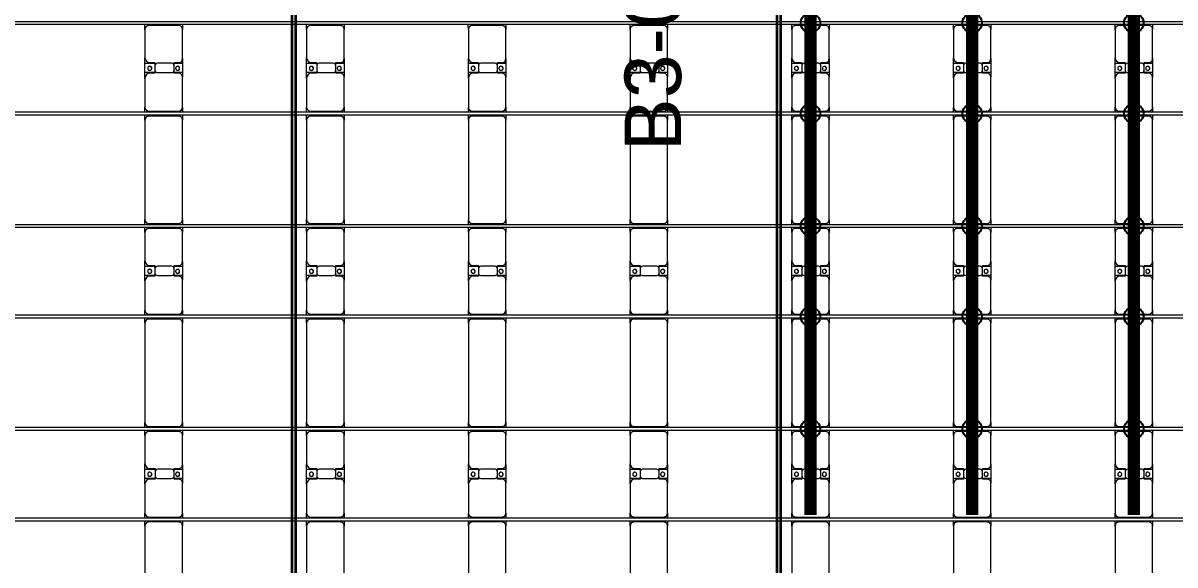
# Model space of a CAD drawing. Header units: millimetres. Extents: x -201615 to 10595, y 61217 to 115919.
# Drawn here: x -113625 to -99375, y 86080 to 92782 of the extents above; entities that cross this region are included whole.
import ezdxf

# ---------------------------------------------------------------- set-up
doc = ezdxf.new("R2010")
doc.units = ezdxf.units.MM
doc.layers.add('A-GENM', color=13, linetype='Continuous', lineweight=9)
doc.layers.add('S-BEAM', color=12, linetype='Continuous', lineweight=9)
doc.layers.add('GC-GHI CHU', color=2, linetype='Continuous')
doc.layers.add('GC-HOP 40x60 GIA CUONG', color=1, linetype='Continuous')
doc.styles.add('GC_VN', font='arial.ttf')

# ---------------------------------------------------------------- blocks, each defined once
blk = doc.blocks.new('Dai phao do pin - DẢI PHAO ĐỠ PIN-V17-BỐ TRÍ KHUNG KẾT CẤU BÈ PIN 03')
at = {"layer": 'A-GENM', "color": 7}
for p, q in [((13160, 242), (11930, 242)), ((13160, 242), (13220, 242)), ((13210, -173), (13210, 192)), ((13260, 242), (13320, 242)), ((13270, 192), (13270, -173)), ((13680, 242), (13320, 242)), ((13680, 242), (13862, 242)), ((13740, 118), (13740, 182)), ((13748, 242), (13930, 242)), ((13748, 118), (13748, 242)), ((13862, 242), (13862, 118)), ((13870, 182), (13870, 118)), ((14280, 242), (13930, 242)), ((14280, 242), (14340, 242)), ((14330, -173), (14330, 192)), ((14380, 242), (14440, 242)), ((14390, 192), (14390, -173)), ((15670, 242), (14440, 242)), ((15670, 242), (15730, 242)), ((15720, -173), (15720, 192)), ((15770, 242), (15830, 242)), ((15780, 192), (15780, -173)), ((16190, 242), (15830, 242)), ((16190, 242), (16372, 242)), ((16250, 118), (16250, 182)), ((16258, 242), (16440, 242)), ((16258, 118), (16258, 242)), ((16372, 242), (16372, 118)), ((16380, 182), (16380, 118)), ((16790, 242), (16440, 242)), ((16790, 242), (16850, 242)), ((16840, -173), (16840, 192)), ((16890, 242), (16950, 242)), ((16900, 192), (16900, -173)), ((18180, 242), (16950, 242)), ((18180, 242), (18240, 242)), ((18230, -173), (18230, 192)), ((18280, 242), (18340, 242)), ((18290, 192), (18290, -173)), ((18700, 242), (18340, 242)), ((18700, 242), (18882, 242)), ((18760, 118), (18760, 182)), ((18768, 242), (18950, 242)), ((18768, 118), (18768, 242)), ((18882, 242), (18882, 118)), ((18890, 182), (18890, 118)), ((19300, 242), (18950, 242)), ((19300, 242), (19360, 242)), ((19350, -173), (19350, 192)), ((13832, 118), (13740, 118)), ((13748, 88), (13748, -88)), ((13870, 118), (13778, 118)), ((13862, -88), (13862, 88)), ((16342, 118), (16250, 118)), ((16258, 88), (16258, -88)), ((16380, 118), (16288, 118)), ((16372, -88), (16372, 88)), ((18852, 118), (18760, 118)), ((18768, 88), (18768, -88)), ((18890, 118), (18798, 118)), ((18882, -88), (18882, 88)), ((13740, -173), (13740, -118)), ((13740, -118), (13832, -118)), ((13748, -223), (13748, -118)), ((13778, -118), (13870, -118)), ((13862, -118), (13862, -223)), ((13870, -118), (13870, -173)), ((16250, -173), (16250, -118)), ((16250, -118), (16342, -118)), ((16258, -223), (16258, -118)), ((16288, -118), (16380, -118)), ((16372, -118), (16372, -223)), ((16380, -118), (16380, -173)), ((18760, -173), (18760, -118)), ((18760, -118), (18852, -118)), ((18768, -223), (18768, -118)), ((18798, -118), (18890, -118)), ((18882, -118), (18882, -223)), ((18890, -118), (18890, -173)), ((11930, -223), (13160, -223)), ((13220, -223), (13160, -223)), ((13320, -223), (13260, -223)), ((13320, -223), (13690, -223)), ((13862, -223), (13690, -223)), ((13920, -223), (13748, -223)), ((13920, -223), (14280, -223)), ((14340, -223), (14280, -223)), ((14440, -223), (14380, -223)), ((14440, -223), (15670, -223)), ((15730, -223), (15670, -223)), ((15830, -223), (15770, -223)), ((15830, -223), (16200, -223)), ((16372, -223), (16200, -223)), ((16430, -223), (16258, -223)), ((16430, -223), (16790, -223)), ((16850, -223), (16790, -223)), ((16950, -223), (16890, -223)), ((16950, -223), (18180, -223)), ((18240, -223), (18180, -223)), ((18340, -223), (18280, -223)), ((18340, -223), (18710, -223)), ((18882, -223), (18710, -223)), ((18940, -223), (18768, -223)), ((18940, -223), (19300, -223)), ((19360, -223), (19300, -223))]:
    blk.add_line(p, q, dxfattribs=at)
for centre, radius, start, end in [((13160, 192), 50, 360, 90), ((13160, 192), 50, 15, 75), ((13320, 192), 50, 90, 180), ((13320, 192), 50, 150, 180), ((13680, 182), 60, 360, 90), ((13799, 183), 25, 0, 180), ((13799, 183), 25, 180, 0), ((13801, 183), 25, 0, 180), ((13801, 183), 25, 180, 0), ((13930, 182), 60, 90, 180), ((14280, 192), 50, 0, 90), ((14280, 192), 50, 0, 30), ((14440, 192), 50, 90, 180), ((14440, 192), 50, 120, 180), ((15670, 192), 50, 360, 90), ((15670, 192), 50, 15, 75), ((15830, 192), 50, 90, 180), ((15830, 192), 50, 150, 180), ((16190, 182), 60, 360, 90), ((16309, 183), 25, 0, 180), ((16309, 183), 25, 180, 0), ((16311, 183), 25, 0, 180), ((16311, 183), 25, 180, 0), ((16440, 182), 60, 90, 180), ((16790, 192), 50, 0, 90), ((16790, 192), 50, 0, 30), ((16950, 192), 50, 90, 180), ((16950, 192), 50, 120, 180), ((18180, 192), 50, 360, 90), ((18180, 192), 50, 15, 75), ((18340, 192), 50, 90, 180), ((18340, 192), 50, 150, 180), ((18700, 182), 60, 360, 90), ((18819, 183), 25, 360, 180), ((18819, 183), 25, 180, 360), ((18821, 183), 25, 0, 180), ((18821, 183), 25, 180, 0), ((18950, 182), 60, 90, 180), ((19300, 192), 50, 360, 90), ((19300, 192), 50, 360, 30), ((13778, 88), 30, 90, 180), ((13832, 88), 30, 360, 90), ((16288, 88), 30, 90, 180), ((16342, 88), 30, 360, 90), ((18798, 88), 30, 90, 180), ((18852, 88), 30, 360, 90), ((13778, -88), 30, 180, 270), ((13799, -162), 25, 360, 180), ((13801, -162), 25, 360, 180), ((13832, -88), 30, 270, 0), ((16288, -88), 30, 180, 270), ((16309, -162), 25, 0, 180), ((16311, -162), 25, 360, 180), ((16342, -88), 30, 270, 0), ((18798, -88), 30, 180, 270), ((18819, -162), 25, 360, 180), ((18821, -162), 25, 0, 180), ((18852, -88), 30, 270, 0), ((13160, -173), 50, 270, 360), ((13160, -173), 50, 285, 315), ((13160, -173), 50, 330, 360), ((13320, -173), 50, 180, 270), ((13320, -173), 50, 180, 210), ((13690, -173), 50, 270, 360), ((13690, -173), 50, 330, 360), ((13799, -162), 25, 180, 0), ((13801, -162), 25, 180, 0), ((13920, -173), 50, 180, 270), ((13920, -173), 50, 180, 210), ((14280, -173), 50, 270, 360), ((14280, -173), 50, 330, 360), ((14440, -173), 50, 180, 270), ((14440, -173), 50, 180, 210), ((14440, -173), 50, 225, 255), ((15670, -173), 50, 270, 0), ((15670, -173), 50, 285, 315), ((15670, -173), 50, 330, 360), ((15830, -173), 50, 180, 270), ((15830, -173), 50, 180, 210), ((16200, -173), 50, 270, 360), ((16200, -173), 50, 330, 360), ((16309, -162), 25, 180, 0), ((16311, -162), 25, 180, 0), ((16430, -173), 50, 180, 270), ((16430, -173), 50, 180, 210), ((16790, -173), 50, 270, 360), ((16790, -173), 50, 330, 360), ((16950, -173), 50, 180, 270), ((16950, -173), 50, 180, 210), ((16950, -173), 50, 225, 255), ((18180, -173), 50, 270, 0), ((18180, -173), 50, 285, 315), ((18180, -173), 50, 330, 360), ((18340, -173), 50, 180, 270), ((18340, -173), 50, 180, 210), ((18710, -173), 50, 270, 360), ((18710, -173), 50, 330, 0), ((18819, -162), 25, 180, 360), ((18821, -162), 25, 180, 0), ((18940, -173), 50, 180, 270), ((18940, -173), 50, 180, 210), ((19300, -173), 50, 270, 360), ((19300, -173), 50, 330, 360)]:
    blk.add_arc(centre, radius, start, end, dxfattribs=at)
blk = doc.blocks.new('Dai phao do pin - DẢI PHAO ĐỠ PIN-V18-BỐ TRÍ KHUNG KẾT CẤU BÈ PIN 03')
at = {"layer": 'A-GENM', "color": 7}
for p, q in [((13160, 242), (11930, 242)), ((13160, 242), (13220, 242)), ((13210, -173), (13210, 192)), ((13260, 242), (13320, 242)), ((13270, 192), (13270, -173)), ((13680, 242), (13320, 242)), ((13680, 242), (13862, 242)), ((13740, 118), (13740, 182)), ((13748, 242), (13930, 242)), ((13748, 118), (13748, 242)), ((13862, 242), (13862, 118)), ((13870, 182), (13870, 118)), ((14280, 242), (13930, 242)), ((14280, 242), (14340, 242)), ((14330, -173), (14330, 192)), ((14380, 242), (14440, 242)), ((14390, 192), (14390, -173)), ((15670, 242), (14440, 242)), ((15670, 242), (15730, 242)), ((15720, -173), (15720, 192)), ((15770, 242), (15830, 242)), ((15780, 192), (15780, -173)), ((16190, 242), (15830, 242)), ((16190, 242), (16372, 242)), ((16250, 118), (16250, 182)), ((16258, 242), (16440, 242)), ((16258, 118), (16258, 242)), ((16372, 242), (16372, 118)), ((16380, 182), (16380, 118)), ((16790, 242), (16440, 242)), ((16790, 242), (16850, 242)), ((16840, -173), (16840, 192)), ((16890, 242), (16950, 242)), ((16900, 192), (16900, -173)), ((18180, 242), (16950, 242)), ((18180, 242), (18240, 242)), ((18230, -173), (18230, 192)), ((18280, 242), (18340, 242)), ((18290, 192), (18290, -173)), ((18700, 242), (18340, 242)), ((18700, 242), (18882, 242)), ((18760, 118), (18760, 182)), ((18768, 242), (18950, 242)), ((18768, 118), (18768, 242)), ((18882, 242), (18882, 118)), ((18890, 182), (18890, 118)), ((19300, 242), (18950, 242)), ((19300, 242), (19360, 242)), ((19350, -173), (19350, 192)), ((13832, 118), (13740, 118)), ((13748, 88), (13748, -88)), ((13870, 118), (13778, 118)), ((13862, -88), (13862, 88)), ((16342, 118), (16250, 118)), ((16258, 88), (16258, -88)), ((16380, 118), (16288, 118)), ((16372, -88), (16372, 88)), ((18852, 118), (18760, 118)), ((18768, 88), (18768, -88)), ((18890, 118), (18798, 118)), ((18882, -88), (18882, 88)), ((13740, -173), (13740, -118)), ((13740, -118), (13832, -118)), ((13748, -223), (13748, -118)), ((13778, -118), (13870, -118)), ((13862, -118), (13862, -223)), ((13870, -118), (13870, -173)), ((16250, -173), (16250, -118)), ((16250, -118), (16342, -118)), ((16258, -223), (16258, -118)), ((16288, -118), (16380, -118)), ((16372, -118), (16372, -223)), ((16380, -118), (16380, -173)), ((18760, -173), (18760, -118)), ((18760, -118), (18852, -118)), ((18768, -223), (18768, -118)), ((18798, -118), (18890, -118)), ((18882, -118), (18882, -223)), ((18890, -118), (18890, -173)), ((11930, -223), (13160, -223)), ((13220, -223), (13160, -223)), ((13320, -223), (13260, -223)), ((13320, -223), (13690, -223)), ((13862, -223), (13690, -223)), ((13920, -223), (13748, -223)), ((13920, -223), (14280, -223)), ((14340, -223), (14280, -223)), ((14440, -223), (14380, -223)), ((14440, -223), (15670, -223)), ((15730, -223), (15670, -223)), ((15830, -223), (15770, -223)), ((15830, -223), (16200, -223)), ((16372, -223), (16200, -223)), ((16430, -223), (16258, -223)), ((16430, -223), (16790, -223)), ((16850, -223), (16790, -223)), ((16950, -223), (16890, -223)), ((16950, -223), (18180, -223)), ((18240, -223), (18180, -223)), ((18340, -223), (18280, -223)), ((18340, -223), (18710, -223)), ((18882, -223), (18710, -223)), ((18940, -223), (18768, -223)), ((18940, -223), (19300, -223)), ((19360, -223), (19300, -223))]:
    blk.add_line(p, q, dxfattribs=at)
for centre, radius, start, end in [((13160, 192), 50, 360, 90), ((13160, 192), 50, 15, 75), ((13320, 192), 50, 90, 180), ((13320, 192), 50, 150, 180), ((13680, 182), 60, 360, 90), ((13799, 183), 25, 0, 180), ((13799, 183), 25, 180, 0), ((13801, 183), 25, 0, 180), ((13801, 183), 25, 180, 0), ((13930, 182), 60, 90, 180), ((14280, 192), 50, 0, 90), ((14280, 192), 50, 0, 30), ((14440, 192), 50, 90, 180), ((14440, 192), 50, 120, 180), ((15670, 192), 50, 360, 90), ((15670, 192), 50, 15, 75), ((15830, 192), 50, 90, 180), ((15830, 192), 50, 150, 180), ((16190, 182), 60, 360, 90), ((16309, 183), 25, 0, 180), ((16309, 183), 25, 180, 0), ((16311, 183), 25, 0, 180), ((16311, 183), 25, 180, 0), ((16440, 182), 60, 90, 180), ((16790, 192), 50, 0, 90), ((16790, 192), 50, 0, 30), ((16950, 192), 50, 90, 180), ((16950, 192), 50, 120, 180), ((18180, 192), 50, 360, 90), ((18180, 192), 50, 15, 75), ((18340, 192), 50, 90, 180), ((18340, 192), 50, 150, 180), ((18700, 182), 60, 360, 90), ((18819, 183), 25, 360, 180), ((18819, 183), 25, 180, 360), ((18821, 183), 25, 0, 180), ((18821, 183), 25, 180, 0), ((18950, 182), 60, 90, 180), ((19300, 192), 50, 360, 90), ((19300, 192), 50, 360, 30), ((13778, 88), 30, 90, 180), ((13832, 88), 30, 360, 90), ((16288, 88), 30, 90, 180), ((16342, 88), 30, 360, 90), ((18798, 88), 30, 90, 180), ((18852, 88), 30, 360, 90), ((13778, -88), 30, 180, 270), ((13799, -162), 25, 360, 180), ((13801, -162), 25, 360, 180), ((13832, -88), 30, 270, 0), ((16288, -88), 30, 180, 270), ((16309, -162), 25, 0, 180), ((16311, -162), 25, 360, 180), ((16342, -88), 30, 270, 0), ((18798, -88), 30, 180, 270), ((18819, -162), 25, 360, 180), ((18821, -162), 25, 0, 180), ((18852, -88), 30, 270, 0), ((13160, -173), 50, 270, 360), ((13160, -173), 50, 285, 315), ((13160, -173), 50, 330, 360), ((13320, -173), 50, 180, 270), ((13320, -173), 50, 180, 210), ((13690, -173), 50, 270, 360), ((13690, -173), 50, 330, 360), ((13799, -162), 25, 180, 0), ((13801, -162), 25, 180, 0), ((13920, -173), 50, 180, 270), ((13920, -173), 50, 180, 210), ((14280, -173), 50, 270, 360), ((14280, -173), 50, 330, 360), ((14440, -173), 50, 180, 270), ((14440, -173), 50, 180, 210), ((14440, -173), 50, 225, 255), ((15670, -173), 50, 270, 0), ((15670, -173), 50, 285, 315), ((15670, -173), 50, 330, 360), ((15830, -173), 50, 180, 270), ((15830, -173), 50, 180, 210), ((16200, -173), 50, 270, 360), ((16200, -173), 50, 330, 360), ((16309, -162), 25, 180, 0), ((16311, -162), 25, 180, 0), ((16430, -173), 50, 180, 270), ((16430, -173), 50, 180, 210), ((16790, -173), 50, 270, 360), ((16790, -173), 50, 330, 360), ((16950, -173), 50, 180, 270), ((16950, -173), 50, 180, 210), ((16950, -173), 50, 225, 255), ((18180, -173), 50, 270, 0), ((18180, -173), 50, 285, 315), ((18180, -173), 50, 330, 360), ((18340, -173), 50, 180, 270), ((18340, -173), 50, 180, 210), ((18710, -173), 50, 270, 360), ((18710, -173), 50, 330, 0), ((18819, -162), 25, 180, 360), ((18821, -162), 25, 180, 0), ((18940, -173), 50, 180, 270), ((18940, -173), 50, 180, 210), ((19300, -173), 50, 270, 360), ((19300, -173), 50, 330, 360)]:
    blk.add_arc(centre, radius, start, end, dxfattribs=at)
blk = doc.blocks.new('Dai phao do pin - DẢI PHAO ĐỠ PIN-V19-BỐ TRÍ KHUNG KẾT CẤU BÈ PIN 03')
at = {"layer": 'A-GENM', "color": 7}
for p, q in [((13160, 242), (11930, 242)), ((13160, 242), (13220, 242)), ((13210, -173), (13210, 192)), ((13260, 242), (13320, 242)), ((13270, 192), (13270, -173)), ((13680, 242), (13320, 242)), ((13680, 242), (13862, 242)), ((13740, 118), (13740, 182)), ((13748, 242), (13930, 242)), ((13748, 118), (13748, 242)), ((13862, 242), (13862, 118)), ((13870, 182), (13870, 118)), ((14280, 242), (13930, 242)), ((14280, 242), (14340, 242)), ((14330, -173), (14330, 192)), ((14380, 242), (14440, 242)), ((14390, 192), (14390, -173)), ((15670, 242), (14440, 242)), ((15670, 242), (15730, 242)), ((15720, -173), (15720, 192)), ((15770, 242), (15830, 242)), ((15780, 192), (15780, -173)), ((16190, 242), (15830, 242)), ((16190, 242), (16372, 242)), ((16250, 118), (16250, 182)), ((16258, 242), (16440, 242)), ((16258, 118), (16258, 242)), ((16372, 242), (16372, 118)), ((16380, 182), (16380, 118)), ((16790, 242), (16440, 242)), ((16790, 242), (16850, 242)), ((16840, -173), (16840, 192)), ((16890, 242), (16950, 242)), ((16900, 192), (16900, -173)), ((18180, 242), (16950, 242)), ((18180, 242), (18240, 242)), ((18230, -173), (18230, 192)), ((18280, 242), (18340, 242)), ((18290, 192), (18290, -173)), ((18700, 242), (18340, 242)), ((18700, 242), (18882, 242)), ((18760, 118), (18760, 182)), ((18768, 242), (18950, 242)), ((18768, 118), (18768, 242)), ((18882, 242), (18882, 118)), ((18890, 182), (18890, 118)), ((19300, 242), (18950, 242)), ((19300, 242), (19360, 242)), ((19350, -173), (19350, 192)), ((13832, 118), (13740, 118)), ((13748, 88), (13748, -88)), ((13870, 118), (13778, 118)), ((13862, -88), (13862, 88)), ((16342, 118), (16250, 118)), ((16258, 88), (16258, -88)), ((16380, 118), (16288, 118)), ((16372, -88), (16372, 88)), ((18852, 118), (18760, 118)), ((18768, 88), (18768, -88)), ((18890, 118), (18798, 118)), ((18882, -88), (18882, 88)), ((13740, -173), (13740, -118)), ((13740, -118), (13832, -118)), ((13748, -223), (13748, -118)), ((13778, -118), (13870, -118)), ((13862, -118), (13862, -223)), ((13870, -118), (13870, -173)), ((16250, -173), (16250, -118)), ((16250, -118), (16342, -118)), ((16258, -223), (16258, -118)), ((16288, -118), (16380, -118)), ((16372, -118), (16372, -223)), ((16380, -118), (16380, -173)), ((18760, -173), (18760, -118)), ((18760, -118), (18852, -118)), ((18768, -223), (18768, -118)), ((18798, -118), (18890, -118)), ((18882, -118), (18882, -223)), ((18890, -118), (18890, -173)), ((11930, -223), (13160, -223)), ((13220, -223), (13160, -223)), ((13320, -223), (13260, -223)), ((13320, -223), (13690, -223)), ((13862, -223), (13690, -223)), ((13920, -223), (13748, -223)), ((13920, -223), (14280, -223)), ((14340, -223), (14280, -223)), ((14440, -223), (14380, -223)), ((14440, -223), (15670, -223)), ((15730, -223), (15670, -223)), ((15830, -223), (15770, -223)), ((15830, -223), (16200, -223)), ((16372, -223), (16200, -223)), ((16430, -223), (16258, -223)), ((16430, -223), (16790, -223)), ((16850, -223), (16790, -223)), ((16950, -223), (16890, -223)), ((16950, -223), (18180, -223)), ((18240, -223), (18180, -223)), ((18340, -223), (18280, -223)), ((18340, -223), (18710, -223)), ((18882, -223), (18710, -223)), ((18940, -223), (18768, -223)), ((18940, -223), (19300, -223)), ((19360, -223), (19300, -223))]:
    blk.add_line(p, q, dxfattribs=at)
for centre, radius, start, end in [((13160, 192), 50, 360, 90), ((13160, 192), 50, 15, 75), ((13320, 192), 50, 90, 180), ((13320, 192), 50, 150, 180), ((13680, 182), 60, 360, 90), ((13799, 183), 25, 0, 180), ((13799, 183), 25, 180, 0), ((13801, 183), 25, 0, 180), ((13801, 183), 25, 180, 0), ((13930, 182), 60, 90, 180), ((14280, 192), 50, 0, 90), ((14280, 192), 50, 0, 30), ((14440, 192), 50, 90, 180), ((14440, 192), 50, 120, 180), ((15670, 192), 50, 360, 90), ((15670, 192), 50, 15, 75), ((15830, 192), 50, 90, 180), ((15830, 192), 50, 150, 180), ((16190, 182), 60, 360, 90), ((16309, 183), 25, 0, 180), ((16309, 183), 25, 180, 0), ((16311, 183), 25, 0, 180), ((16311, 183), 25, 180, 0), ((16440, 182), 60, 90, 180), ((16790, 192), 50, 0, 90), ((16790, 192), 50, 0, 30), ((16950, 192), 50, 90, 180), ((16950, 192), 50, 120, 180), ((18180, 192), 50, 360, 90), ((18180, 192), 50, 15, 75), ((18340, 192), 50, 90, 180), ((18340, 192), 50, 150, 180), ((18700, 182), 60, 360, 90), ((18819, 183), 25, 360, 180), ((18819, 183), 25, 180, 360), ((18821, 183), 25, 0, 180), ((18821, 183), 25, 180, 0), ((18950, 182), 60, 90, 180), ((19300, 192), 50, 360, 90), ((19300, 192), 50, 360, 30), ((13778, 88), 30, 90, 180), ((13832, 88), 30, 360, 90), ((16288, 88), 30, 90, 180), ((16342, 88), 30, 360, 90), ((18798, 88), 30, 90, 180), ((18852, 88), 30, 360, 90), ((13778, -88), 30, 180, 270), ((13799, -162), 25, 360, 180), ((13801, -162), 25, 360, 180), ((13832, -88), 30, 270, 0), ((16288, -88), 30, 180, 270), ((16309, -162), 25, 0, 180), ((16311, -162), 25, 360, 180), ((16342, -88), 30, 270, 0), ((18798, -88), 30, 180, 270), ((18819, -162), 25, 360, 180), ((18821, -162), 25, 0, 180), ((18852, -88), 30, 270, 0), ((13160, -173), 50, 270, 360), ((13160, -173), 50, 285, 315), ((13160, -173), 50, 330, 360), ((13320, -173), 50, 180, 270), ((13320, -173), 50, 180, 210), ((13690, -173), 50, 270, 360), ((13690, -173), 50, 330, 360), ((13799, -162), 25, 180, 0), ((13801, -162), 25, 180, 0), ((13920, -173), 50, 180, 270), ((13920, -173), 50, 180, 210), ((14280, -173), 50, 270, 360), ((14280, -173), 50, 330, 360), ((14440, -173), 50, 180, 270), ((14440, -173), 50, 180, 210), ((14440, -173), 50, 225, 255), ((15670, -173), 50, 270, 0), ((15670, -173), 50, 285, 315), ((15670, -173), 50, 330, 360), ((15830, -173), 50, 180, 270), ((15830, -173), 50, 180, 210), ((16200, -173), 50, 270, 360), ((16200, -173), 50, 330, 360), ((16309, -162), 25, 180, 0), ((16311, -162), 25, 180, 0), ((16430, -173), 50, 180, 270), ((16430, -173), 50, 180, 210), ((16790, -173), 50, 270, 360), ((16790, -173), 50, 330, 360), ((16950, -173), 50, 180, 270), ((16950, -173), 50, 180, 210), ((16950, -173), 50, 225, 255), ((18180, -173), 50, 270, 0), ((18180, -173), 50, 285, 315), ((18180, -173), 50, 330, 360), ((18340, -173), 50, 180, 270), ((18340, -173), 50, 180, 210), ((18710, -173), 50, 270, 360), ((18710, -173), 50, 330, 0), ((18819, -162), 25, 180, 360), ((18821, -162), 25, 180, 0), ((18940, -173), 50, 180, 270), ((18940, -173), 50, 180, 210), ((19300, -173), 50, 270, 360), ((19300, -173), 50, 330, 360)]:
    blk.add_arc(centre, radius, start, end, dxfattribs=at)
blk = doc.blocks.new('Dai phao do pin - DẢI PHAO ĐỠ PIN-V20-BỐ TRÍ KHUNG KẾT CẤU BÈ PIN 03')
at = {"layer": 'A-GENM', "color": 7}
for p, q in [((13160, 242), (11930, 242)), ((13160, 242), (13220, 242)), ((13210, -173), (13210, 192)), ((13260, 242), (13320, 242)), ((13270, 192), (13270, -173)), ((13680, 242), (13320, 242)), ((13680, 242), (13862, 242)), ((13740, 118), (13740, 182)), ((13748, 242), (13930, 242)), ((13748, 118), (13748, 242)), ((13862, 242), (13862, 118)), ((13870, 182), (13870, 118)), ((14280, 242), (13930, 242)), ((14280, 242), (14340, 242)), ((14330, -173), (14330, 192)), ((14380, 242), (14440, 242)), ((14390, 192), (14390, -173)), ((15670, 242), (14440, 242)), ((15670, 242), (15730, 242)), ((15720, -173), (15720, 192)), ((15770, 242), (15830, 242)), ((15780, 192), (15780, -173)), ((16190, 242), (15830, 242)), ((16190, 242), (16372, 242)), ((16250, 118), (16250, 182)), ((16258, 242), (16440, 242)), ((16258, 118), (16258, 242)), ((16372, 242), (16372, 118)), ((16380, 182), (16380, 118)), ((16790, 242), (16440, 242)), ((16790, 242), (16850, 242)), ((16840, -173), (16840, 192)), ((16890, 242), (16950, 242)), ((16900, 192), (16900, -173)), ((18180, 242), (16950, 242)), ((18180, 242), (18240, 242)), ((18230, -173), (18230, 192)), ((18280, 242), (18340, 242)), ((18290, 192), (18290, -173)), ((18700, 242), (18340, 242)), ((18700, 242), (18882, 242)), ((18760, 118), (18760, 182)), ((18768, 242), (18950, 242)), ((18768, 118), (18768, 242)), ((18882, 242), (18882, 118)), ((18890, 182), (18890, 118)), ((19300, 242), (18950, 242)), ((19300, 242), (19360, 242)), ((19350, -173), (19350, 192)), ((13832, 118), (13740, 118)), ((13748, 88), (13748, -88)), ((13870, 118), (13778, 118)), ((13862, -88), (13862, 88)), ((16342, 118), (16250, 118)), ((16258, 88), (16258, -88)), ((16380, 118), (16288, 118)), ((16372, -88), (16372, 88)), ((18852, 118), (18760, 118)), ((18768, 88), (18768, -88)), ((18890, 118), (18798, 118)), ((18882, -88), (18882, 88)), ((13740, -173), (13740, -118)), ((13740, -118), (13832, -118)), ((13748, -223), (13748, -118)), ((13778, -118), (13870, -118)), ((13862, -118), (13862, -223)), ((13870, -118), (13870, -173)), ((16250, -173), (16250, -118)), ((16250, -118), (16342, -118)), ((16258, -223), (16258, -118)), ((16288, -118), (16380, -118)), ((16372, -118), (16372, -223)), ((16380, -118), (16380, -173)), ((18760, -173), (18760, -118)), ((18760, -118), (18852, -118)), ((18768, -223), (18768, -118)), ((18798, -118), (18890, -118)), ((18882, -118), (18882, -223)), ((18890, -118), (18890, -173)), ((11930, -223), (13160, -223)), ((13220, -223), (13160, -223)), ((13320, -223), (13260, -223)), ((13320, -223), (13690, -223)), ((13862, -223), (13690, -223)), ((13920, -223), (13748, -223)), ((13920, -223), (14280, -223)), ((14340, -223), (14280, -223)), ((14440, -223), (14380, -223)), ((14440, -223), (15670, -223)), ((15730, -223), (15670, -223)), ((15830, -223), (15770, -223)), ((15830, -223), (16200, -223)), ((16372, -223), (16200, -223)), ((16430, -223), (16258, -223)), ((16430, -223), (16790, -223)), ((16850, -223), (16790, -223)), ((16950, -223), (16890, -223)), ((16950, -223), (18180, -223)), ((18240, -223), (18180, -223)), ((18340, -223), (18280, -223)), ((18340, -223), (18710, -223)), ((18882, -223), (18710, -223)), ((18940, -223), (18768, -223)), ((18940, -223), (19300, -223)), ((19360, -223), (19300, -223))]:
    blk.add_line(p, q, dxfattribs=at)
for centre, radius, start, end in [((13160, 192), 50, 360, 90), ((13160, 192), 50, 15, 75), ((13320, 192), 50, 90, 180), ((13320, 192), 50, 150, 180), ((13680, 182), 60, 360, 90), ((13799, 183), 25, 0, 180), ((13799, 183), 25, 180, 0), ((13801, 183), 25, 0, 180), ((13801, 183), 25, 180, 0), ((13930, 182), 60, 90, 180), ((14280, 192), 50, 0, 90), ((14280, 192), 50, 0, 30), ((14440, 192), 50, 90, 180), ((14440, 192), 50, 120, 180), ((15670, 192), 50, 360, 90), ((15670, 192), 50, 15, 75), ((15830, 192), 50, 90, 180), ((15830, 192), 50, 150, 180), ((16190, 182), 60, 360, 90), ((16309, 183), 25, 0, 180), ((16309, 183), 25, 180, 0), ((16311, 183), 25, 0, 180), ((16311, 183), 25, 180, 0), ((16440, 182), 60, 90, 180), ((16790, 192), 50, 0, 90), ((16790, 192), 50, 0, 30), ((16950, 192), 50, 90, 180), ((16950, 192), 50, 120, 180), ((18180, 192), 50, 360, 90), ((18180, 192), 50, 15, 75), ((18340, 192), 50, 90, 180), ((18340, 192), 50, 150, 180), ((18700, 182), 60, 360, 90), ((18819, 183), 25, 360, 180), ((18819, 183), 25, 180, 360), ((18821, 183), 25, 0, 180), ((18821, 183), 25, 180, 0), ((18950, 182), 60, 90, 180), ((19300, 192), 50, 360, 90), ((19300, 192), 50, 360, 30), ((13778, 88), 30, 90, 180), ((13832, 88), 30, 360, 90), ((16288, 88), 30, 90, 180), ((16342, 88), 30, 360, 90), ((18798, 88), 30, 90, 180), ((18852, 88), 30, 360, 90), ((13778, -88), 30, 180, 270), ((13799, -162), 25, 360, 180), ((13801, -162), 25, 360, 180), ((13832, -88), 30, 270, 0), ((16288, -88), 30, 180, 270), ((16309, -162), 25, 0, 180), ((16311, -162), 25, 360, 180), ((16342, -88), 30, 270, 0), ((18798, -88), 30, 180, 270), ((18819, -162), 25, 360, 180), ((18821, -162), 25, 0, 180), ((18852, -88), 30, 270, 0), ((13160, -173), 50, 270, 360), ((13160, -173), 50, 285, 315), ((13160, -173), 50, 330, 360), ((13320, -173), 50, 180, 270), ((13320, -173), 50, 180, 210), ((13690, -173), 50, 270, 360), ((13690, -173), 50, 330, 360), ((13799, -162), 25, 180, 0), ((13801, -162), 25, 180, 0), ((13920, -173), 50, 180, 270), ((13920, -173), 50, 180, 210), ((14280, -173), 50, 270, 360), ((14280, -173), 50, 330, 360), ((14440, -173), 50, 180, 270), ((14440, -173), 50, 180, 210), ((14440, -173), 50, 225, 255), ((15670, -173), 50, 270, 0), ((15670, -173), 50, 285, 315), ((15670, -173), 50, 330, 360), ((15830, -173), 50, 180, 270), ((15830, -173), 50, 180, 210), ((16200, -173), 50, 270, 360), ((16200, -173), 50, 330, 360), ((16309, -162), 25, 180, 0), ((16311, -162), 25, 180, 0), ((16430, -173), 50, 180, 270), ((16430, -173), 50, 180, 210), ((16790, -173), 50, 270, 360), ((16790, -173), 50, 330, 360), ((16950, -173), 50, 180, 270), ((16950, -173), 50, 180, 210), ((16950, -173), 50, 225, 255), ((18180, -173), 50, 270, 0), ((18180, -173), 50, 285, 315), ((18180, -173), 50, 330, 360), ((18340, -173), 50, 180, 270), ((18340, -173), 50, 180, 210), ((18710, -173), 50, 270, 360), ((18710, -173), 50, 330, 0), ((18819, -162), 25, 180, 360), ((18821, -162), 25, 180, 0), ((18940, -173), 50, 180, 270), ((18940, -173), 50, 180, 210), ((19300, -173), 50, 270, 360), ((19300, -173), 50, 330, 360)]:
    blk.add_arc(centre, radius, start, end, dxfattribs=at)
blk = doc.blocks.new('Dai phao do pin - DẢI PHAO ĐỠ PIN-V21-BỐ TRÍ KHUNG KẾT CẤU BÈ PIN 03')
at = {"layer": 'A-GENM', "color": 7}
for p, q in [((13160, 242), (11930, 242)), ((13160, 242), (13220, 242)), ((13210, -173), (13210, 192)), ((13260, 242), (13320, 242)), ((13270, 192), (13270, -173)), ((13680, 242), (13320, 242)), ((13680, 242), (13862, 242)), ((13740, 118), (13740, 182)), ((13748, 242), (13930, 242)), ((13748, 118), (13748, 242)), ((13862, 242), (13862, 118)), ((13870, 182), (13870, 118)), ((14280, 242), (13930, 242)), ((14280, 242), (14340, 242)), ((14330, -173), (14330, 192)), ((14380, 242), (14440, 242)), ((14390, 192), (14390, -173)), ((15670, 242), (14440, 242)), ((15670, 242), (15730, 242)), ((15720, -173), (15720, 192)), ((15770, 242), (15830, 242)), ((15780, 192), (15780, -173)), ((16190, 242), (15830, 242)), ((16190, 242), (16372, 242)), ((16250, 118), (16250, 182)), ((16258, 242), (16440, 242)), ((16258, 118), (16258, 242)), ((16372, 242), (16372, 118)), ((16380, 182), (16380, 118)), ((16790, 242), (16440, 242)), ((16790, 242), (16850, 242)), ((16840, -173), (16840, 192)), ((16890, 242), (16950, 242)), ((16900, 192), (16900, -173)), ((18180, 242), (16950, 242)), ((18180, 242), (18240, 242)), ((18230, -173), (18230, 192)), ((18280, 242), (18340, 242)), ((18290, 192), (18290, -173)), ((18700, 242), (18340, 242)), ((18700, 242), (18882, 242)), ((18760, 118), (18760, 182)), ((18768, 242), (18950, 242)), ((18768, 118), (18768, 242)), ((18882, 242), (18882, 118)), ((18890, 182), (18890, 118)), ((19300, 242), (18950, 242)), ((19300, 242), (19360, 242)), ((19350, -173), (19350, 192)), ((13832, 118), (13740, 118)), ((13748, 88), (13748, -88)), ((13870, 118), (13778, 118)), ((13862, -88), (13862, 88)), ((16342, 118), (16250, 118)), ((16258, 88), (16258, -88)), ((16380, 118), (16288, 118)), ((16372, -88), (16372, 88)), ((18852, 118), (18760, 118)), ((18768, 88), (18768, -88)), ((18890, 118), (18798, 118)), ((18882, -88), (18882, 88)), ((13740, -173), (13740, -118)), ((13740, -118), (13832, -118)), ((13748, -223), (13748, -118)), ((13778, -118), (13870, -118)), ((13862, -118), (13862, -223)), ((13870, -118), (13870, -173)), ((16250, -173), (16250, -118)), ((16250, -118), (16342, -118)), ((16258, -223), (16258, -118)), ((16288, -118), (16380, -118)), ((16372, -118), (16372, -223)), ((16380, -118), (16380, -173)), ((18760, -173), (18760, -118)), ((18760, -118), (18852, -118)), ((18768, -223), (18768, -118)), ((18798, -118), (18890, -118)), ((18882, -118), (18882, -223)), ((18890, -118), (18890, -173)), ((11930, -223), (13160, -223)), ((13220, -223), (13160, -223)), ((13320, -223), (13260, -223)), ((13320, -223), (13690, -223)), ((13862, -223), (13690, -223)), ((13920, -223), (13748, -223)), ((13920, -223), (14280, -223)), ((14340, -223), (14280, -223)), ((14440, -223), (14380, -223)), ((14440, -223), (15670, -223)), ((15730, -223), (15670, -223)), ((15830, -223), (15770, -223)), ((15830, -223), (16200, -223)), ((16372, -223), (16200, -223)), ((16430, -223), (16258, -223)), ((16430, -223), (16790, -223)), ((16850, -223), (16790, -223)), ((16950, -223), (16890, -223)), ((16950, -223), (18180, -223)), ((18240, -223), (18180, -223)), ((18340, -223), (18280, -223)), ((18340, -223), (18710, -223)), ((18882, -223), (18710, -223)), ((18940, -223), (18768, -223)), ((18940, -223), (19300, -223)), ((19360, -223), (19300, -223))]:
    blk.add_line(p, q, dxfattribs=at)
for centre, radius, start, end in [((13160, 192), 50, 360, 90), ((13160, 192), 50, 15, 75), ((13320, 192), 50, 90, 180), ((13320, 192), 50, 150, 180), ((13680, 182), 60, 360, 90), ((13799, 183), 25, 0, 180), ((13799, 183), 25, 180, 0), ((13801, 183), 25, 0, 180), ((13801, 183), 25, 180, 0), ((13930, 182), 60, 90, 180), ((14280, 192), 50, 0, 90), ((14280, 192), 50, 0, 30), ((14440, 192), 50, 90, 180), ((14440, 192), 50, 120, 180), ((15670, 192), 50, 360, 90), ((15670, 192), 50, 15, 75), ((15830, 192), 50, 90, 180), ((15830, 192), 50, 150, 180), ((16190, 182), 60, 360, 90), ((16309, 183), 25, 0, 180), ((16309, 183), 25, 180, 0), ((16311, 183), 25, 0, 180), ((16311, 183), 25, 180, 0), ((16440, 182), 60, 90, 180), ((16790, 192), 50, 0, 90), ((16790, 192), 50, 0, 30), ((16950, 192), 50, 90, 180), ((16950, 192), 50, 120, 180), ((18180, 192), 50, 360, 90), ((18180, 192), 50, 15, 75), ((18340, 192), 50, 90, 180), ((18340, 192), 50, 150, 180), ((18700, 182), 60, 360, 90), ((18819, 183), 25, 360, 180), ((18819, 183), 25, 180, 360), ((18821, 183), 25, 0, 180), ((18821, 183), 25, 180, 0), ((18950, 182), 60, 90, 180), ((19300, 192), 50, 360, 90), ((19300, 192), 50, 360, 30), ((13778, 88), 30, 90, 180), ((13832, 88), 30, 360, 90), ((16288, 88), 30, 90, 180), ((16342, 88), 30, 360, 90), ((18798, 88), 30, 90, 180), ((18852, 88), 30, 360, 90), ((13778, -88), 30, 180, 270), ((13799, -162), 25, 360, 180), ((13801, -162), 25, 360, 180), ((13832, -88), 30, 270, 0), ((16288, -88), 30, 180, 270), ((16309, -162), 25, 0, 180), ((16311, -162), 25, 360, 180), ((16342, -88), 30, 270, 0), ((18798, -88), 30, 180, 270), ((18819, -162), 25, 360, 180), ((18821, -162), 25, 0, 180), ((18852, -88), 30, 270, 0), ((13160, -173), 50, 270, 360), ((13160, -173), 50, 285, 315), ((13160, -173), 50, 330, 360), ((13320, -173), 50, 180, 270), ((13320, -173), 50, 180, 210), ((13690, -173), 50, 270, 360), ((13690, -173), 50, 330, 360), ((13799, -162), 25, 180, 0), ((13801, -162), 25, 180, 0), ((13920, -173), 50, 180, 270), ((13920, -173), 50, 180, 210), ((14280, -173), 50, 270, 360), ((14280, -173), 50, 330, 360), ((14440, -173), 50, 180, 270), ((14440, -173), 50, 180, 210), ((14440, -173), 50, 225, 255), ((15670, -173), 50, 270, 0), ((15670, -173), 50, 285, 315), ((15670, -173), 50, 330, 360), ((15830, -173), 50, 180, 270), ((15830, -173), 50, 180, 210), ((16200, -173), 50, 270, 360), ((16200, -173), 50, 330, 360), ((16309, -162), 25, 180, 0), ((16311, -162), 25, 180, 0), ((16430, -173), 50, 180, 270), ((16430, -173), 50, 180, 210), ((16790, -173), 50, 270, 360), ((16790, -173), 50, 330, 360), ((16950, -173), 50, 180, 270), ((16950, -173), 50, 180, 210), ((16950, -173), 50, 225, 255), ((18180, -173), 50, 270, 0), ((18180, -173), 50, 285, 315), ((18180, -173), 50, 330, 360), ((18340, -173), 50, 180, 270), ((18340, -173), 50, 180, 210), ((18710, -173), 50, 270, 360), ((18710, -173), 50, 330, 0), ((18819, -162), 25, 180, 360), ((18821, -162), 25, 180, 0), ((18940, -173), 50, 180, 270), ((18940, -173), 50, 180, 210), ((19300, -173), 50, 270, 360), ((19300, -173), 50, 330, 360)]:
    blk.add_arc(centre, radius, start, end, dxfattribs=at)
blk = doc.blocks.new('Dai phao do pin - DẢI PHAO ĐỠ PIN-V22-BỐ TRÍ KHUNG KẾT CẤU BÈ PIN 03')
at = {"layer": 'A-GENM', "color": 7}
for p, q in [((13160, 242), (11930, 242)), ((13160, 242), (13220, 242)), ((13210, -173), (13210, 192)), ((13260, 242), (13320, 242)), ((13270, 192), (13270, -173)), ((13680, 242), (13320, 242)), ((13680, 242), (13862, 242)), ((13740, 118), (13740, 182)), ((13748, 242), (13930, 242)), ((13748, 118), (13748, 242)), ((13862, 242), (13862, 118)), ((13870, 182), (13870, 118)), ((14280, 242), (13930, 242)), ((14280, 242), (14340, 242)), ((14330, -173), (14330, 192)), ((14380, 242), (14440, 242)), ((14390, 192), (14390, -173)), ((15670, 242), (14440, 242)), ((15670, 242), (15730, 242)), ((15720, -173), (15720, 192)), ((15770, 242), (15830, 242)), ((15780, 192), (15780, -173)), ((16190, 242), (15830, 242)), ((16190, 242), (16372, 242)), ((16250, 118), (16250, 182)), ((16258, 242), (16440, 242)), ((16258, 118), (16258, 242)), ((16372, 242), (16372, 118)), ((16380, 182), (16380, 118)), ((16790, 242), (16440, 242)), ((16790, 242), (16850, 242)), ((16840, -173), (16840, 192)), ((16890, 242), (16950, 242)), ((16900, 192), (16900, -173)), ((18180, 242), (16950, 242)), ((18180, 242), (18240, 242)), ((18230, -173), (18230, 192)), ((18280, 242), (18340, 242)), ((18290, 192), (18290, -173)), ((18700, 242), (18340, 242)), ((18700, 242), (18882, 242)), ((18760, 118), (18760, 182)), ((18768, 242), (18950, 242)), ((18768, 118), (18768, 242)), ((18882, 242), (18882, 118)), ((18890, 182), (18890, 118)), ((19300, 242), (18950, 242)), ((19300, 242), (19360, 242)), ((19350, -173), (19350, 192)), ((13832, 118), (13740, 118)), ((13748, 88), (13748, -88)), ((13870, 118), (13778, 118)), ((13862, -88), (13862, 88)), ((16342, 118), (16250, 118)), ((16258, 88), (16258, -88)), ((16380, 118), (16288, 118)), ((16372, -88), (16372, 88)), ((18852, 118), (18760, 118)), ((18768, 88), (18768, -88)), ((18890, 118), (18798, 118)), ((18882, -88), (18882, 88)), ((13740, -173), (13740, -118)), ((13740, -118), (13832, -118)), ((13748, -223), (13748, -118)), ((13778, -118), (13870, -118)), ((13862, -118), (13862, -223)), ((13870, -118), (13870, -173)), ((16250, -173), (16250, -118)), ((16250, -118), (16342, -118)), ((16258, -223), (16258, -118)), ((16288, -118), (16380, -118)), ((16372, -118), (16372, -223)), ((16380, -118), (16380, -173)), ((18760, -173), (18760, -118)), ((18760, -118), (18852, -118)), ((18768, -223), (18768, -118)), ((18798, -118), (18890, -118)), ((18882, -118), (18882, -223)), ((18890, -118), (18890, -173)), ((11930, -223), (13160, -223)), ((13220, -223), (13160, -223)), ((13320, -223), (13260, -223)), ((13320, -223), (13690, -223)), ((13862, -223), (13690, -223)), ((13920, -223), (13748, -223)), ((13920, -223), (14280, -223)), ((14340, -223), (14280, -223)), ((14440, -223), (14380, -223)), ((14440, -223), (15670, -223)), ((15730, -223), (15670, -223)), ((15830, -223), (15770, -223)), ((15830, -223), (16200, -223)), ((16372, -223), (16200, -223)), ((16430, -223), (16258, -223)), ((16430, -223), (16790, -223)), ((16850, -223), (16790, -223)), ((16950, -223), (16890, -223)), ((16950, -223), (18180, -223)), ((18240, -223), (18180, -223)), ((18340, -223), (18280, -223)), ((18340, -223), (18710, -223)), ((18882, -223), (18710, -223)), ((18940, -223), (18768, -223)), ((18940, -223), (19300, -223)), ((19360, -223), (19300, -223))]:
    blk.add_line(p, q, dxfattribs=at)
for centre, radius, start, end in [((13160, 192), 50, 360, 90), ((13160, 192), 50, 15, 75), ((13320, 192), 50, 90, 180), ((13320, 192), 50, 150, 180), ((13680, 182), 60, 360, 90), ((13799, 183), 25, 0, 180), ((13799, 183), 25, 180, 0), ((13801, 183), 25, 0, 180), ((13801, 183), 25, 180, 0), ((13930, 182), 60, 90, 180), ((14280, 192), 50, 0, 90), ((14280, 192), 50, 0, 30), ((14440, 192), 50, 90, 180), ((14440, 192), 50, 120, 180), ((15670, 192), 50, 360, 90), ((15670, 192), 50, 15, 75), ((15830, 192), 50, 90, 180), ((15830, 192), 50, 150, 180), ((16190, 182), 60, 360, 90), ((16309, 183), 25, 0, 180), ((16309, 183), 25, 180, 0), ((16311, 183), 25, 0, 180), ((16311, 183), 25, 180, 0), ((16440, 182), 60, 90, 180), ((16790, 192), 50, 0, 90), ((16790, 192), 50, 0, 30), ((16950, 192), 50, 90, 180), ((16950, 192), 50, 120, 180), ((18180, 192), 50, 360, 90), ((18180, 192), 50, 15, 75), ((18340, 192), 50, 90, 180), ((18340, 192), 50, 150, 180), ((18700, 182), 60, 360, 90), ((18819, 183), 25, 360, 180), ((18819, 183), 25, 180, 360), ((18821, 183), 25, 0, 180), ((18821, 183), 25, 180, 0), ((18950, 182), 60, 90, 180), ((19300, 192), 50, 360, 90), ((19300, 192), 50, 360, 30), ((13778, 88), 30, 90, 180), ((13832, 88), 30, 360, 90), ((16288, 88), 30, 90, 180), ((16342, 88), 30, 360, 90), ((18798, 88), 30, 90, 180), ((18852, 88), 30, 360, 90), ((13778, -88), 30, 180, 270), ((13799, -162), 25, 360, 180), ((13801, -162), 25, 360, 180), ((13832, -88), 30, 270, 0), ((16288, -88), 30, 180, 270), ((16309, -162), 25, 0, 180), ((16311, -162), 25, 360, 180), ((16342, -88), 30, 270, 0), ((18798, -88), 30, 180, 270), ((18819, -162), 25, 360, 180), ((18821, -162), 25, 0, 180), ((18852, -88), 30, 270, 0), ((13160, -173), 50, 270, 360), ((13160, -173), 50, 285, 315), ((13160, -173), 50, 330, 360), ((13320, -173), 50, 180, 270), ((13320, -173), 50, 180, 210), ((13690, -173), 50, 270, 360), ((13690, -173), 50, 330, 360), ((13799, -162), 25, 180, 0), ((13801, -162), 25, 180, 0), ((13920, -173), 50, 180, 270), ((13920, -173), 50, 180, 210), ((14280, -173), 50, 270, 360), ((14280, -173), 50, 330, 360), ((14440, -173), 50, 180, 270), ((14440, -173), 50, 180, 210), ((14440, -173), 50, 225, 255), ((15670, -173), 50, 270, 0), ((15670, -173), 50, 285, 315), ((15670, -173), 50, 330, 360), ((15830, -173), 50, 180, 270), ((15830, -173), 50, 180, 210), ((16200, -173), 50, 270, 360), ((16200, -173), 50, 330, 360), ((16309, -162), 25, 180, 0), ((16311, -162), 25, 180, 0), ((16430, -173), 50, 180, 270), ((16430, -173), 50, 180, 210), ((16790, -173), 50, 270, 360), ((16790, -173), 50, 330, 360), ((16950, -173), 50, 180, 270), ((16950, -173), 50, 180, 210), ((16950, -173), 50, 225, 255), ((18180, -173), 50, 270, 0), ((18180, -173), 50, 285, 315), ((18180, -173), 50, 330, 360), ((18340, -173), 50, 180, 270), ((18340, -173), 50, 180, 210), ((18710, -173), 50, 270, 360), ((18710, -173), 50, 330, 0), ((18819, -162), 25, 180, 360), ((18821, -162), 25, 180, 0), ((18940, -173), 50, 180, 270), ((18940, -173), 50, 180, 210), ((19300, -173), 50, 270, 360), ((19300, -173), 50, 330, 360)]:
    blk.add_arc(centre, radius, start, end, dxfattribs=at)
blk = doc.blocks.new('Dai phao do pin - DẢI PHAO ĐỠ PIN-V23-BỐ TRÍ KHUNG KẾT CẤU BÈ PIN 03')
at = {"layer": 'A-GENM', "color": 7}
for p, q in [((13160, 242), (11930, 242)), ((13160, 242), (13220, 242)), ((13210, -173), (13210, 192)), ((13260, 242), (13320, 242)), ((13270, 192), (13270, -173)), ((13680, 242), (13320, 242)), ((13680, 242), (13862, 242)), ((13740, 118), (13740, 182)), ((13748, 242), (13930, 242)), ((13748, 118), (13748, 242)), ((13862, 242), (13862, 118)), ((13870, 182), (13870, 118)), ((14280, 242), (13930, 242)), ((14280, 242), (14340, 242)), ((14330, -173), (14330, 192)), ((14380, 242), (14440, 242)), ((14390, 192), (14390, -173)), ((15670, 242), (14440, 242)), ((15670, 242), (15730, 242)), ((15720, -173), (15720, 192)), ((15770, 242), (15830, 242)), ((15780, 192), (15780, -173)), ((16190, 242), (15830, 242)), ((16190, 242), (16372, 242)), ((16250, 118), (16250, 182)), ((16258, 242), (16440, 242)), ((16258, 118), (16258, 242)), ((16372, 242), (16372, 118)), ((16380, 182), (16380, 118)), ((16790, 242), (16440, 242)), ((16790, 242), (16850, 242)), ((16840, -173), (16840, 192)), ((16890, 242), (16950, 242)), ((16900, 192), (16900, -173)), ((18180, 242), (16950, 242)), ((18180, 242), (18240, 242)), ((18230, -173), (18230, 192)), ((18280, 242), (18340, 242)), ((18290, 192), (18290, -173)), ((18700, 242), (18340, 242)), ((18700, 242), (18882, 242)), ((18760, 118), (18760, 182)), ((18768, 242), (18950, 242)), ((18768, 118), (18768, 242)), ((18882, 242), (18882, 118)), ((18890, 182), (18890, 118)), ((19300, 242), (18950, 242)), ((19300, 242), (19360, 242)), ((19350, -173), (19350, 192)), ((13832, 118), (13740, 118)), ((13748, 88), (13748, -88)), ((13870, 118), (13778, 118)), ((13862, -88), (13862, 88)), ((16342, 118), (16250, 118)), ((16258, 88), (16258, -88)), ((16380, 118), (16288, 118)), ((16372, -88), (16372, 88)), ((18852, 118), (18760, 118)), ((18768, 88), (18768, -88)), ((18890, 118), (18798, 118)), ((18882, -88), (18882, 88)), ((13740, -173), (13740, -118)), ((13740, -118), (13832, -118)), ((13748, -223), (13748, -118)), ((13778, -118), (13870, -118)), ((13862, -118), (13862, -223)), ((13870, -118), (13870, -173)), ((16250, -173), (16250, -118)), ((16250, -118), (16342, -118)), ((16258, -223), (16258, -118)), ((16288, -118), (16380, -118)), ((16372, -118), (16372, -223)), ((16380, -118), (16380, -173)), ((18760, -173), (18760, -118)), ((18760, -118), (18852, -118)), ((18768, -223), (18768, -118)), ((18798, -118), (18890, -118)), ((18882, -118), (18882, -223)), ((18890, -118), (18890, -173)), ((11930, -223), (13160, -223)), ((13220, -223), (13160, -223)), ((13320, -223), (13260, -223)), ((13320, -223), (13690, -223)), ((13862, -223), (13690, -223)), ((13920, -223), (13748, -223)), ((13920, -223), (14280, -223)), ((14340, -223), (14280, -223)), ((14440, -223), (14380, -223)), ((14440, -223), (15670, -223)), ((15730, -223), (15670, -223)), ((15830, -223), (15770, -223)), ((15830, -223), (16200, -223)), ((16372, -223), (16200, -223)), ((16430, -223), (16258, -223)), ((16430, -223), (16790, -223)), ((16850, -223), (16790, -223)), ((16950, -223), (16890, -223)), ((16950, -223), (18180, -223)), ((18240, -223), (18180, -223)), ((18340, -223), (18280, -223)), ((18340, -223), (18710, -223)), ((18882, -223), (18710, -223)), ((18940, -223), (18768, -223)), ((18940, -223), (19300, -223)), ((19360, -223), (19300, -223))]:
    blk.add_line(p, q, dxfattribs=at)
for centre, radius, start, end in [((13160, 192), 50, 360, 90), ((13160, 192), 50, 15, 75), ((13320, 192), 50, 90, 180), ((13320, 192), 50, 150, 180), ((13680, 182), 60, 360, 90), ((13799, 183), 25, 0, 180), ((13799, 183), 25, 180, 0), ((13801, 183), 25, 0, 180), ((13801, 183), 25, 180, 0), ((13930, 182), 60, 90, 180), ((14280, 192), 50, 0, 90), ((14280, 192), 50, 0, 30), ((14440, 192), 50, 90, 180), ((14440, 192), 50, 120, 180), ((15670, 192), 50, 360, 90), ((15670, 192), 50, 15, 75), ((15830, 192), 50, 90, 180), ((15830, 192), 50, 150, 180), ((16190, 182), 60, 360, 90), ((16309, 183), 25, 0, 180), ((16309, 183), 25, 180, 0), ((16311, 183), 25, 0, 180), ((16311, 183), 25, 180, 0), ((16440, 182), 60, 90, 180), ((16790, 192), 50, 0, 90), ((16790, 192), 50, 0, 30), ((16950, 192), 50, 90, 180), ((16950, 192), 50, 120, 180), ((18180, 192), 50, 360, 90), ((18180, 192), 50, 15, 75), ((18340, 192), 50, 90, 180), ((18340, 192), 50, 150, 180), ((18700, 182), 60, 360, 90), ((18819, 183), 25, 360, 180), ((18819, 183), 25, 180, 360), ((18821, 183), 25, 0, 180), ((18821, 183), 25, 180, 0), ((18950, 182), 60, 90, 180), ((19300, 192), 50, 360, 90), ((19300, 192), 50, 360, 30), ((13778, 88), 30, 90, 180), ((13832, 88), 30, 360, 90), ((16288, 88), 30, 90, 180), ((16342, 88), 30, 360, 90), ((18798, 88), 30, 90, 180), ((18852, 88), 30, 360, 90), ((13778, -88), 30, 180, 270), ((13799, -162), 25, 360, 180), ((13801, -162), 25, 360, 180), ((13832, -88), 30, 270, 0), ((16288, -88), 30, 180, 270), ((16309, -162), 25, 0, 180), ((16311, -162), 25, 360, 180), ((16342, -88), 30, 270, 0), ((18798, -88), 30, 180, 270), ((18819, -162), 25, 360, 180), ((18821, -162), 25, 0, 180), ((18852, -88), 30, 270, 0), ((13160, -173), 50, 270, 360), ((13160, -173), 50, 285, 315), ((13160, -173), 50, 330, 360), ((13320, -173), 50, 180, 270), ((13320, -173), 50, 180, 210), ((13690, -173), 50, 270, 360), ((13690, -173), 50, 330, 360), ((13799, -162), 25, 180, 0), ((13801, -162), 25, 180, 0), ((13920, -173), 50, 180, 270), ((13920, -173), 50, 180, 210), ((14280, -173), 50, 270, 360), ((14280, -173), 50, 330, 360), ((14440, -173), 50, 180, 270), ((14440, -173), 50, 180, 210), ((14440, -173), 50, 225, 255), ((15670, -173), 50, 270, 0), ((15670, -173), 50, 285, 315), ((15670, -173), 50, 330, 360), ((15830, -173), 50, 180, 270), ((15830, -173), 50, 180, 210), ((16200, -173), 50, 270, 360), ((16200, -173), 50, 330, 360), ((16309, -162), 25, 180, 0), ((16311, -162), 25, 180, 0), ((16430, -173), 50, 180, 270), ((16430, -173), 50, 180, 210), ((16790, -173), 50, 270, 360), ((16790, -173), 50, 330, 360), ((16950, -173), 50, 180, 270), ((16950, -173), 50, 180, 210), ((16950, -173), 50, 225, 255), ((18180, -173), 50, 270, 0), ((18180, -173), 50, 285, 315), ((18180, -173), 50, 330, 360), ((18340, -173), 50, 180, 270), ((18340, -173), 50, 180, 210), ((18710, -173), 50, 270, 360), ((18710, -173), 50, 330, 0), ((18819, -162), 25, 180, 360), ((18821, -162), 25, 180, 0), ((18940, -173), 50, 180, 270), ((18940, -173), 50, 180, 210), ((19300, -173), 50, 270, 360), ((19300, -173), 50, 330, 360)]:
    blk.add_arc(centre, radius, start, end, dxfattribs=at)
blk = doc.blocks.new('Dầm C52 - Dầm C52-37700-BỐ TRÍ KHUNG KẾT CẤU BÈ PIN 03')
at = {"layer": 'S-BEAM', "color": 1, "lineweight": 18}
for p, q in [((-50563, 20), (50563, 20)), ((50563, -20), (-50563, -20))]:
    blk.add_line(p, q, dxfattribs=at)
blk = doc.blocks.new('Dầm C52 - Hộp 40x60-33945-BỐ TRÍ KHUNG KẾT CẤU BÈ PIN 03')
at = {"layer": 'S-BEAM', "color": 3, "lineweight": 35}
for p, q in [((-19603, 20), (19603, 20)), ((19603, -20), (-19603, -20))]:
    blk.add_line(p, q, dxfattribs=at)
blk = doc.blocks.new('HOBANMONG_BEPIN 3_rvt-1-BỐ TRÍ KHUNG KẾT CẤU BÈ PIN 03')
at = {"layer": 'A-GENM', "lineweight": 9, "rotation": 90.00075860989254}
for name, p in [('Dai phao do pin - DẢI PHAO ĐỠ PIN-V17-BỐ TRÍ KHUNG KẾT CẤU BÈ PIN 03', (-111874, 73402)), ('Dai phao do pin - DẢI PHAO ĐỠ PIN-V18-BỐ TRÍ KHUNG KẾT CẤU BÈ PIN 03', (-109874, 73402)), ('Dai phao do pin - DẢI PHAO ĐỠ PIN-V19-BỐ TRÍ KHUNG KẾT CẤU BÈ PIN 03', (-107874, 73402)), ('Dai phao do pin - DẢI PHAO ĐỠ PIN-V20-BỐ TRÍ KHUNG KẾT CẤU BÈ PIN 03', (-105874, 73402)), ('Dai phao do pin - DẢI PHAO ĐỠ PIN-V21-BỐ TRÍ KHUNG KẾT CẤU BÈ PIN 03', (-103874, 73402)), ('Dai phao do pin - DẢI PHAO ĐỠ PIN-V22-BỐ TRÍ KHUNG KẾT CẤU BÈ PIN 03', (-101874, 73402)), ('Dai phao do pin - DẢI PHAO ĐỠ PIN-V23-BỐ TRÍ KHUNG KẾT CẤU BÈ PIN 03', (-99874, 73402))]:
    blk.add_blockref(name, p, dxfattribs=at)
at = {"layer": 'S-BEAM', "lineweight": 9}
for name, p, rotation in [('Dầm C52 - Hộp 40x60-33945-BỐ TRÍ KHUNG KẾT CẤU BÈ PIN 03', (-110275, 89150), 90.00075860989091), ('Dầm C52 - Hộp 40x60-33945-BỐ TRÍ KHUNG KẾT CẤU BÈ PIN 03', (-104275, 89150), 90.00075860989091), ('Dầm C52 - Dầm C52-37700-BỐ TRÍ KHUNG KẾT CẤU BÈ PIN 03', (-143909, 92782), 180.0007586094741), ('Dầm C52 - Dầm C52-37700-BỐ TRÍ KHUNG KẾT CẤU BÈ PIN 03', (-143909, 91662), 180.0007586094741), ('Dầm C52 - Dầm C52-37700-BỐ TRÍ KHUNG KẾT CẤU BÈ PIN 03', (-143909, 90272), 180.0007586094741), ('Dầm C52 - Dầm C52-37700-BỐ TRÍ KHUNG KẾT CẤU BÈ PIN 03', (-143909, 89152), 180.0007586094741), ('Dầm C52 - Dầm C52-37700-BỐ TRÍ KHUNG KẾT CẤU BÈ PIN 03', (-143909, 87762), 180.0007586094741), ('Dầm C52 - Dầm C52-37700-BỐ TRÍ KHUNG KẾT CẤU BÈ PIN 03', (-143909, 86642), 180.0007586094741)]:
    blk.add_blockref(name, p, dxfattribs=dict(at, rotation=rotation))

msp = doc.modelspace()

# ---------------------------------------------------------------- linework, layer by layer
at = {"layer": 'GC-HOP 40x60 GIA CUONG', "const_width": 150}
for points in [[(-103884, 86698), (-103884, 101698)], [(-101884, 86698), (-101884, 101698)], [(-99884, 86698), (-99884, 101698)]]:
    msp.add_lwpolyline(points, dxfattribs=at)
at = {"layer": 'GC-HOP 40x60 GIA CUONG'}
for centre in [(-103884, 92782), (-101884, 92782), (-99884, 92782), (-103884, 91662), (-101884, 91662), (-99884, 91662), (-103884, 90272), (-101884, 90272), (-99884, 90272), (-103884, 89152), (-101884, 89152), (-99884, 89152), (-103884, 87762), (-101884, 87762), (-99884, 87762)]:
    msp.add_circle(centre, 120, dxfattribs=at)

# ---------------------------------------------------------------- block references
at = {"lineweight": 5}
msp.add_blockref('HOBANMONG_BEPIN 3_rvt-1-BỐ TRÍ KHUNG KẾT CẤU BÈ PIN 03', (0, 0), dxfattribs=at)

# ---------------------------------------------------------------- texts
at = {"layer": 'GC-GHI CHU', "style": 'GC_VN'}
msp.add_text('B3-05: 5×15,0 m', height=700, rotation=90, dxfattribs=at).set_placement((-105484, 91198))

doc.saveas('drawing.dxf')
